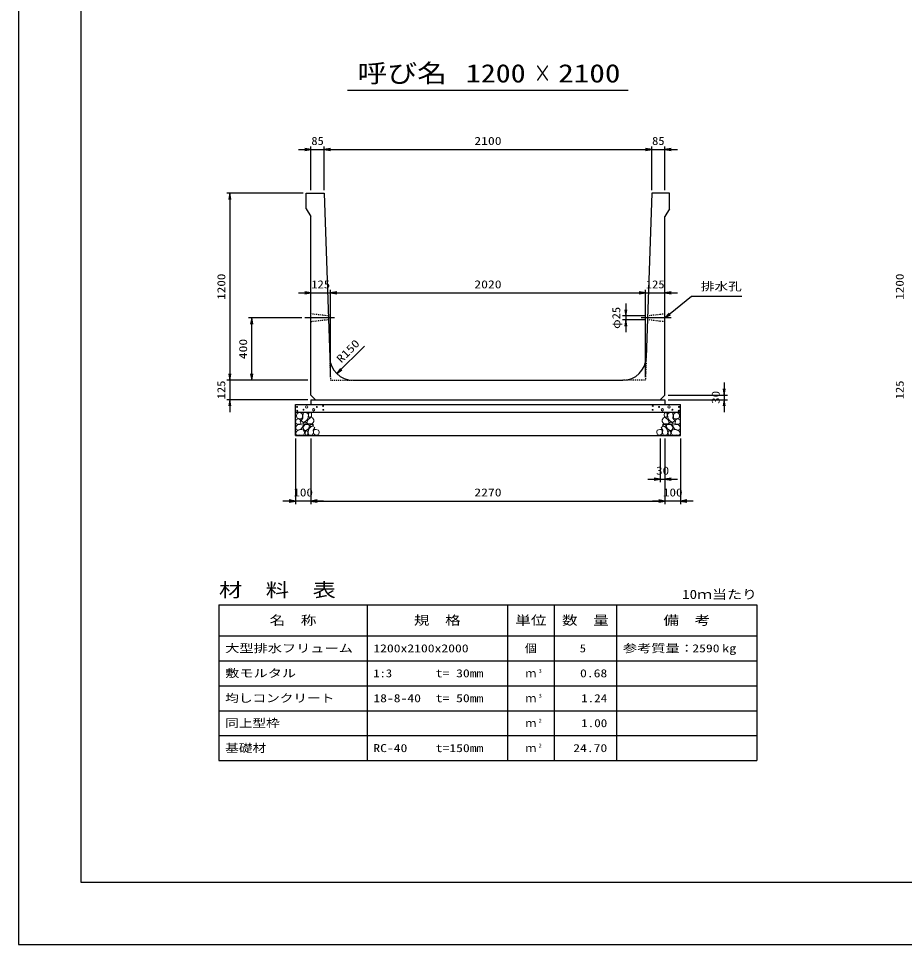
# Model space of a CAD drawing. Units: millimetres at full size. Extents: x 0 to 16820, y 0 to 11880.
# Drawn here: x 0 to 5681, y 0 to 5940 of the extents above; entities that cross this region are included whole.
import ezdxf
from ezdxf.enums import TextEntityAlignment as Align

# ---------------------------------------------------------------- set-up
doc = ezdxf.new("R2010")
doc.units = ezdxf.units.MM
doc.linetypes.add('CHAIN', pattern=[18.5, 12, -1.5, 3.5, -1.5])
doc.linetypes.add('DASHED_SPACED', pattern=[12, 6, -6])
for name, color, linetype, lineweight in [('0_2', 7, 'Continuous', 25), ('D-BMK', 2, 'CHAIN', 25), ('D-DCR-HCHn', 4, 'Continuous', 9), ('D-MTR-FRAM', 7, 'Continuous', 25), ('D-MTR-LINE', 7, 'Continuous', 25), ('D-STR-DIM', 7, 'Continuous', 25), ('D-STR-STRn', 1, 'Continuous', 25), ('D-TTL', 2, 'Continuous', 25), ('D-TTL-TXT', 7, 'Continuous', 25)]:
    doc.layers.add(name, color=color, linetype=linetype, lineweight=lineweight)
doc.layers.add('D-MTR', color=7, linetype='Continuous')
doc.layers.add('D-MTR-TXT', color=7, linetype='Continuous')
doc.styles.add('ＭＳ ゴシック', font='')
doc.styles.get('ＭＳ ゴシック').set_extended_font_data('MS Gothic')

# ---------------------------------------------------------------- blocks, each defined once
blk = doc.blocks.new('open_arrow')
at = {"color": 0, "linetype": 'Continuous', "lineweight": -2}
blk.add_lwpolyline([(7.5, 1.25), (0, 0), (7.5, -1.25)], dxfattribs=at)

msp = doc.modelspace()

# ---------------------------------------------------------------- linework, layer by layer
at = {"layer": '0_2'}
msp.add_lwpolyline([(4145, 4019.775), (4315, 4159.775), (4355, 4159.775), (4637.944, 4159.775)], dxfattribs=at)
at = {"layer": 'D-BMK'}
for p, q in [((2026.667, 4019.775), (1835, 4019.775)), ((4185, 4019.775), (3993.333, 4019.775))]:
    msp.add_line(p, q, dxfattribs=at)
at = {"layer": 'D-DCR-HCHn'}
for points in [[(1813.399, 3408.471), (1797.796, 3411.938), (1783.928, 3405.003), (1782.194, 3389.401), (1785.661, 3377.266), (1802.997, 3372.065), (1815.132, 3372.065), (1820.333, 3380.733), (1820.333, 3399.803)], [(1827.267, 3410.204), (1822.067, 3394.602), (1823.8, 3377.266), (1811.665, 3358.196), (1827.267, 3349.529), (1844.603, 3358.196), (1855.005, 3372.065), (1858.472, 3394.602), (1855.005, 3406.737), (1844.603, 3411.938)], [(1860.206, 3406.737), (1860.206, 3385.934), (1868.874, 3380.733), (1877.542, 3385.934), (1879.275, 3398.069), (1877.542, 3408.471), (1865.407, 3411.938)], [(4159.794, 3406.737), (4159.794, 3385.934), (4151.126, 3380.733), (4142.458, 3385.934), (4140.725, 3398.069), (4142.458, 3408.471), (4154.593, 3411.938)], [(4192.733, 3410.204), (4197.933, 3394.602), (4196.2, 3377.266), (4208.335, 3358.196), (4192.733, 3349.529), (4175.397, 3358.196), (4164.995, 3372.065), (4161.528, 3394.602), (4164.995, 3406.737), (4175.397, 3411.938)], [(4206.601, 3408.471), (4222.204, 3411.938), (4236.072, 3405.003), (4237.806, 3389.401), (4234.339, 3377.266), (4217.003, 3372.065), (4204.868, 3372.065), (4199.667, 3380.733), (4199.667, 3399.803)], [(1780.46, 3365.131), (1775.26, 3349.529), (1782.194, 3339.127), (1799.53, 3337.393), (1811.366, 3342.475), (1806.464, 3354.729), (1809.932, 3361.664), (1802.997, 3368.598), (1792.596, 3372.065)], [(1813.366, 3307.532), (1826.208, 3326.794), (1824.603, 3331.609), (1806.946, 3336.425), (1790.894, 3334.82), (1779.658, 3325.189), (1778.052, 3313.952), (1779.658, 3302.716), (1792.499, 3299.506)], [(1830.735, 3349.529), (1822.067, 3342.594), (1825.534, 3337.393), (1837.669, 3337.393), (1842.87, 3339.127), (1846.337, 3346.061), (1841.136, 3351.262)], [(1858.311, 3307.532), (1866.337, 3326.794), (1859.916, 3334.82), (1840.654, 3334.82), (1832.628, 3331.609), (1824.603, 3320.373), (1824.603, 3310.742), (1832.628, 3297.901), (1842.259, 3296.295)], [(1856.739, 3368.598), (1848.071, 3347.795), (1855.005, 3339.127), (1875.808, 3339.127), (1884.476, 3342.594), (1893.144, 3354.729), (1893.144, 3365.131), (1884.476, 3379), (1874.074, 3380.733)], [(1882.389, 3325.189), (1890.415, 3331.609), (1887.204, 3336.425), (1875.968, 3336.425), (1871.153, 3334.82), (1867.942, 3328.399), (1872.758, 3323.583)], [(4163.261, 3368.598), (4171.929, 3347.795), (4164.995, 3339.127), (4144.192, 3339.127), (4135.524, 3342.594), (4126.856, 3354.729), (4126.856, 3365.131), (4135.524, 3379), (4145.926, 3380.733)], [(4137.611, 3325.189), (4129.585, 3331.609), (4132.796, 3336.425), (4144.032, 3336.425), (4148.847, 3334.82), (4152.058, 3328.399), (4147.242, 3323.583)], [(4161.689, 3307.532), (4153.663, 3326.794), (4160.084, 3334.82), (4179.346, 3334.82), (4187.372, 3331.609), (4195.397, 3320.373), (4195.397, 3310.742), (4187.372, 3297.901), (4177.741, 3296.295)], [(4189.265, 3349.529), (4197.933, 3342.594), (4194.466, 3337.393), (4182.331, 3337.393), (4177.13, 3339.127), (4173.663, 3346.061), (4178.864, 3351.262)], [(4206.634, 3307.532), (4193.792, 3326.794), (4195.397, 3331.609), (4213.054, 3336.425), (4229.106, 3334.82), (4240.342, 3325.189), (4241.948, 3313.952), (4240.342, 3302.716), (4227.501, 3299.506)], [(4239.54, 3365.131), (4244.74, 3349.529), (4237.806, 3339.127), (4220.47, 3337.393), (4208.634, 3342.475), (4213.536, 3354.729), (4210.068, 3361.664), (4217.003, 3368.598), (4227.404, 3372.065)], [(1819.787, 3267.402), (1831.023, 3272.218), (1834.234, 3288.27), (1827.813, 3299.506), (1816.577, 3302.716), (1802.13, 3301.111), (1786.078, 3294.69), (1778.052, 3285.059), (1778.052, 3273.823), (1782.868, 3267.402), (1802.13, 3269.007)], [(1855.101, 3272.218), (1855.101, 3291.48), (1847.075, 3296.295), (1839.049, 3291.48), (1837.444, 3280.244), (1839.049, 3270.613), (1850.285, 3267.402)], [(1885.599, 3269.007), (1890.415, 3283.454), (1888.81, 3299.506), (1900.046, 3317.163), (1885.599, 3325.189), (1869.548, 3317.163), (1859.916, 3304.321), (1856.706, 3283.454), (1859.916, 3272.218), (1869.548, 3267.402)], [(1898.441, 3270.613), (1912.887, 3267.402), (1925.729, 3273.823), (1927.334, 3288.27), (1924.124, 3299.506), (1908.072, 3304.321), (1896.836, 3304.321), (1892.02, 3296.295), (1892.02, 3278.638)], [(4121.559, 3270.613), (4107.113, 3267.402), (4094.271, 3273.823), (4092.666, 3288.27), (4095.876, 3299.506), (4111.928, 3304.321), (4123.164, 3304.321), (4127.98, 3296.295), (4127.98, 3278.638)], [(4134.401, 3269.007), (4129.585, 3283.454), (4131.19, 3299.506), (4119.954, 3317.163), (4134.401, 3325.189), (4150.452, 3317.163), (4160.084, 3304.321), (4163.294, 3283.454), (4160.084, 3272.218), (4150.452, 3267.402)], [(4164.899, 3272.218), (4164.899, 3291.48), (4172.925, 3296.295), (4180.951, 3291.48), (4182.556, 3280.244), (4180.951, 3270.613), (4169.715, 3267.402)], [(4200.213, 3267.402), (4188.977, 3272.218), (4185.766, 3288.27), (4192.187, 3299.506), (4203.423, 3302.716), (4217.87, 3301.111), (4233.922, 3294.69), (4241.948, 3285.059), (4241.948, 3273.823), (4237.132, 3267.402), (4217.87, 3269.007)]]:
    msp.add_lwpolyline(points, close=True, dxfattribs=at)
for centre, radius in [((1785.727, 3448.73), 3), ((1848.336, 3448.73), 7.5), ((1912.708, 3447.939), 3), ((1953.131, 3454.781), 3), ((4066.869, 3454.781), 3), ((4107.292, 3447.939), 3), ((4171.664, 3448.73), 7.5), ((4234.273, 3448.73), 3), ((1786.869, 3423.685), 3), ((1827.292, 3430.527), 3), ((1891.664, 3429.736), 7.5), ((1954.273, 3429.736), 3), ((4065.727, 3429.736), 3), ((4128.336, 3429.736), 7.5), ((4192.708, 3430.527), 3), ((4233.131, 3423.685), 3)]:
    msp.add_circle(centre, radius, dxfattribs=at)
at = {"layer": 'D-MTR-FRAM'}
for p, q in [((1285, 2179.775), (4735, 2179.775)), ((1285, 2179.775), (1285, 1179.775)), ((4735, 2179.775), (4735, 1179.775)), ((1285, 1179.775), (4735, 1179.775))]:
    msp.add_line(p, q, dxfattribs=at)
at = {"layer": 'D-MTR-LINE'}
for p, q in [((2235, 2179.775), (2235, 1179.775)), ((3135, 2179.775), (3135, 1179.775)), ((3435, 2179.775), (3435, 1179.775)), ((3835, 2179.775), (3835, 1179.775)), ((1285, 1979.775), (4735, 1979.775)), ((1285, 1819.775), (4735, 1819.775)), ((1285, 1659.775), (4735, 1659.775)), ((1285, 1499.775), (4735, 1499.775)), ((1285, 1339.775), (4735, 1339.775))]:
    msp.add_line(p, q, dxfattribs=at)
at = {"layer": 'D-STR-DIM'}
for p, q in [((1875, 4839.775), (1875, 5119.775)), ((1960, 4839.775), (1960, 5119.775)), ((1960, 4839.775), (1960, 5119.775)), ((4060, 4839.775), (4060, 5119.775)), ((4060, 4839.775), (4060, 5119.775)), ((4145, 4839.775), (4145, 5119.775)), ((1795, 5099.775), (2040, 5099.775)), ((1960, 5099.775), (4060, 5099.775)), ((3980, 5099.775), (4225, 5099.775)), ((1825, 4819.775), (1335, 4819.775)), ((1355, 4819.775), (1355, 3619.775)), ((1795, 4179.775), (2080, 4179.775)), ((2000, 3639.775), (2000, 4199.775)), ((2000, 3639.775), (2000, 4199.775)), ((2000, 4179.775), (4020, 4179.775)), ((3940, 4179.775), (4225, 4179.775)), ((4020, 3639.775), (4020, 4199.775)), ((4020, 3639.775), (4020, 4199.775)), ((3893.333, 4112.275), (3893.333, 3927.275)), ((1815.706, 4019.775), (1475, 4019.775)), ((1495, 3619.775), (1495, 4019.775)), ((4013.75, 4032.275), (3873.333, 4032.275)), ((4012.917, 4007.275), (3873.333, 4007.275)), ((2040.799, 3661.957), (2217.576, 3838.734)), ((1355, 3699.775), (1355, 3414.775)), ((1855, 3619.775), (1335, 3619.775)), ((1855, 3619.775), (1335, 3619.775)), ((1855, 3619.775), (1475, 3619.775)), ((4525, 3604.775), (4525, 3414.775)), ((4165, 3524.775), (4545, 3524.775)), ((1855, 3494.775), (1335, 3494.775)), ((4165, 3494.775), (4545, 3494.775)), ((1775, 3244.775), (1775, 2824.775)), ((1875, 3244.775), (1875, 2824.775)), ((1875, 3244.775), (1875, 2824.775)), ((4115, 3244.775), (4115, 2964.775)), ((4145, 3244.775), (4145, 2824.775)), ((4145, 3244.775), (4145, 2824.775)), ((4145, 3244.775), (4145, 2964.775)), ((4245, 3244.775), (4245, 2824.775)), ((4035, 2984.775), (4225, 2984.775)), ((1955, 2844.775), (1695, 2844.775)), ((1875, 2844.775), (4145, 2844.775)), ((4325, 2844.775), (4065, 2844.775))]:
    msp.add_line(p, q, dxfattribs=at)
at = {"layer": 'D-STR-STRn'}
for p, q in [((1845, 4819.775), (1960, 4819.775)), ((1845, 4719.775), (1845, 4819.775)), ((1960, 4819.775), (1995.167, 3764.778)), ((4060, 4819.775), (4024.833, 3764.778)), ((4175, 4819.775), (4060, 4819.775)), ((4175, 4719.775), (4175, 4819.775)), ((1845, 4719.775), (1875, 4669.775)), ((4175, 4719.775), (4145, 4669.775)), ((1875, 3524.775), (1875, 4669.775)), ((4145, 3524.775), (4145, 4669.775)), ((2145.083, 3619.775), (3874.917, 3619.775)), ((1875, 3524.775), (1905, 3494.775)), ((4145, 3524.775), (4115, 3494.775)), ((1775, 3264.775), (1775, 3464.775)), ((1775, 3464.775), (4245, 3464.775)), ((1875, 3494.775), (4145, 3494.775)), ((1875, 3494.775), (1875, 3464.775)), ((4145, 3494.775), (4145, 3464.775)), ((4245, 3264.775), (4245, 3464.775)), ((1775, 3414.775), (4245, 3414.775)), ((1775, 3264.775), (4245, 3264.775))]:
    msp.add_line(p, q, dxfattribs=at)
at = {"layer": 'D-STR-STRn', "color": 2, "linetype": 'DASHED_SPACED'}
for p, q in [((1986.25, 4032.275), (1875, 4044.775)), ((4145, 4044.775), (4033.75, 4032.275)), ((1987.083, 4007.275), (1875, 3994.775)), ((4145, 3994.775), (4032.917, 4007.275)), ((1995.167, 3764.778), (2000, 3619.775)), ((4024.833, 3764.778), (4020, 3619.775)), ((2000, 3619.775), (2145.083, 3619.775)), ((4020, 3619.775), (3874.917, 3619.775))]:
    msp.add_line(p, q, dxfattribs=at)
at = {"layer": 'D-STR-STRn'}
for centre, start, end in [((2145.083, 3769.775), 181.90915, 270), ((3874.917, 3769.775), 270, 358.09085)]:
    msp.add_arc(centre, 150, start, end, dxfattribs=at)
at = {"layer": 'D-TTL'}
for points in [[(0, 0), (16820, 0), (16820, 11880), (0, 11880)], [(400, 400), (16420, 400), (16420, 11480), (400, 11480)]]:
    msp.add_lwpolyline(points, close=True, dxfattribs=at)
at = {"layer": 'D-TTL-TXT'}
msp.add_line((2110, 5479.775), (3910, 5479.775), dxfattribs=at)

# ---------------------------------------------------------------- block references
at = {"layer": '0_2', "xscale": 5.33, "yscale": 5.33, "rotation": 39.5}
msp.add_blockref('open_arrow', (4145, 4019.775), dxfattribs=at)
at = {"layer": 'D-STR-DIM', "xscale": 5.33, "yscale": 5.33}
for p, rotation in [((1875, 5099.775), 180), ((4060, 5099.775), 180), ((4060, 5099.775), 180), ((1355, 4819.775), 270), ((1875, 4179.775), 180), ((4020, 4179.775), 180), ((4020, 4179.775), 180), ((3893.333, 4032.275), 90), ((1495, 4019.775), 270), ((3893.333, 4007.275), 270), ((2040.799, 3661.957), 45), ((1355, 3619.775), 90), ((1355, 3619.775), 90), ((1495, 3619.775), 90), ((4525, 3524.775), 90), ((1355, 3494.775), 270), ((4525, 3494.775), 270), ((4115, 2984.775), 180), ((1775, 2844.775), 180), ((4145, 2844.775), 180), ((4145, 2844.775), 180)]:
    msp.add_blockref('open_arrow', p, dxfattribs=dict(at, rotation=rotation))
for p in [(1960, 5099.775), (1960, 5099.775), (4145, 5099.775), (2000, 4179.775), (2000, 4179.775), (4145, 4179.775), (4145, 2984.775), (1875, 2844.775), (1875, 2844.775), (4245, 2844.775)]:
    msp.add_blockref('open_arrow', p, dxfattribs=at)

# ---------------------------------------------------------------- texts
at = {"layer": '0_2', "style": 'ＭＳ ゴシック', "width": 1.25}
msp.add_text('排水孔', height=51.32, dxfattribs=at).set_placement((4375, 4179.775), align=Align.BOTTOM_LEFT)
at = {"layer": 'D-MTR', "style": 'ＭＳ ゴシック', "width": 1.25}
msp.add_text('材\u3000料\u3000表', height=87.98, dxfattribs=at).set_placement((1285, 2203.775), align=Align.BOTTOM_LEFT)
at = {"layer": 'D-MTR', "style": 'ＭＳ ゴシック', "width": 1.2}
msp.add_text('10ｍ当たり', height=58.65, dxfattribs=at).set_placement((4735, 2199.108), align=Align.BOTTOM_RIGHT)
at = {"layer": 'D-MTR-TXT', "style": 'ＭＳ ゴシック'}
for s, height, width, p in [('名\u3000称', 58.65, 1.25, (1760, 2079.775)), ('規\u3000格', 58.65, 1.25, (2685, 2079.775)), ('単位', 58.65, 1.25, (3285, 2079.775)), ('数\u3000量', 58.65, 1.25, (3635, 2079.775)), ('備\u3000考', 58.65, 1.25, (4285, 2079.775)), ('個', 51.32, 1.1, (3285, 1899.775))]:
    msp.add_text(s, height=height, dxfattribs=dict(at, width=width)).set_placement(p, align=Align.MIDDLE_CENTER)
for s, width, p in [('大型排水フリューム', 1.3, (1325, 1899.775)), ('1200x2100x2000', 1.25, (2275, 1899.775)), ('参考質量：    kg', 1.3, (3875, 1899.775)), ('敷モルタル', 1.3, (1325, 1739.775)), ('1:3', 1.15, (2275, 1739.775)), ('t= 30mm', 1.25, (2675, 1739.775)), ('均しコンクリート', 1.25, (1325, 1579.775)), ('18-8-40', 1.25, (2275, 1579.775)), ('t= 50mm', 1.25, (2675, 1579.775)), ('同上型枠', 1.25, (1325, 1419.775)), ('基礎材', 1.25, (1325, 1259.775)), ('RC-40', 1.25, (2275, 1259.775)), ('t=150mm', 1.25, (2675, 1259.775))]:
    msp.add_text(s, height=51.32, dxfattribs=dict(at, width=width)).set_placement(p, align=Align.MIDDLE_LEFT)
for s, width, p in [('5', 1.15, (3638.553, 1899.775)), ('2590', 1.25, (4495, 1899.775)), ('0.68', 1.25, (3775, 1739.775)), ('1.24', 1.2, (3775, 1579.775)), ('1.00', 1.2, (3775, 1419.775)), ('24.70', 1.25, (3775, 1259.775))]:
    msp.add_text(s, height=51.32, dxfattribs=dict(at, width=width)).set_placement(p, align=Align.MIDDLE_RIGHT)
for p in [(3285, 1739.775), (3285, 1579.775), (3285, 1419.775), (3285, 1259.775)]:
    msp.add_text('ｍ', height=51.32, dxfattribs=at).set_placement(p, align=Align.MIDDLE_CENTER)
at = {"layer": 'D-MTR-TXT', "style": 'ＭＳ ゴシック', "width": 1.15}
for s, p in [('3', (3335, 1735.108)), ('3', (3335, 1575.108)), ('2', (3335, 1415.108)), ('2', (3335, 1255.108))]:
    msp.add_text(s, height=25.66, dxfattribs=at).set_placement(p, align=Align.BOTTOM_LEFT)
at = {"layer": 'D-STR-DIM', "style": 'ＭＳ ゴシック'}
for s, width, p in [('85', 1.15, (1917.5, 5154.775)), ('2100', 1.25, (3010, 5154.775)), ('85', 1.15, (4102.5, 5154.775)), ('125', 1.15, (1937.5, 4234.775)), ('2020', 1.25, (3010, 4234.775)), ('125', 1.15, (4082.5, 4234.775)), ('30', 1.2, (4130, 3039.775)), ('100', 1.2, (1825, 2899.775)), ('2270', 1.25, (3010, 2899.775)), ('100', 1.2, (4195, 2899.775))]:
    msp.add_text(s, height=51.32, dxfattribs=dict(at, width=width)).set_placement(p, align=Align.MIDDLE_CENTER)
for s, width, p in [('1200', 1.2, (1300, 4219.775)), ('1200', 1.2, (5650, 4220)), ('φ25', 1.15, (3832.648, 4019.775)), ('400', 1.25, (1440, 3819.775)), ('125', 1.15, (1300, 3557.275)), ('125', 1.15, (5650, 3557.5)), ('30', 1.2, (4470, 3509.775))]:
    msp.add_text(s, height=51.32, rotation=90, dxfattribs=dict(at, width=width)).set_placement(p, align=Align.MIDDLE_CENTER)
at = {"layer": 'D-STR-DIM', "style": 'ＭＳ ゴシック', "width": 1.25}
msp.add_text('R150', height=51.32, rotation=45, dxfattribs=at).set_placement((2079.739, 3715.982), align=Align.BOTTOM_LEFT)
at = {"layer": 'D-TTL-TXT', "style": 'ＭＳ ゴシック'}
for s, width, p in [('呼び名', 1.2, (2460, 5494.775)), ('1200', 1.2, (3060, 5494.775)), ('2100', 1.25, (3660, 5494.775)), ('×', 0.7, (3360, 5494.775))]:
    msp.add_text(s, height=117.3, dxfattribs=dict(at, width=width)).set_placement(p, align=Align.BOTTOM_CENTER)

doc.saveas('drawing.dxf')
